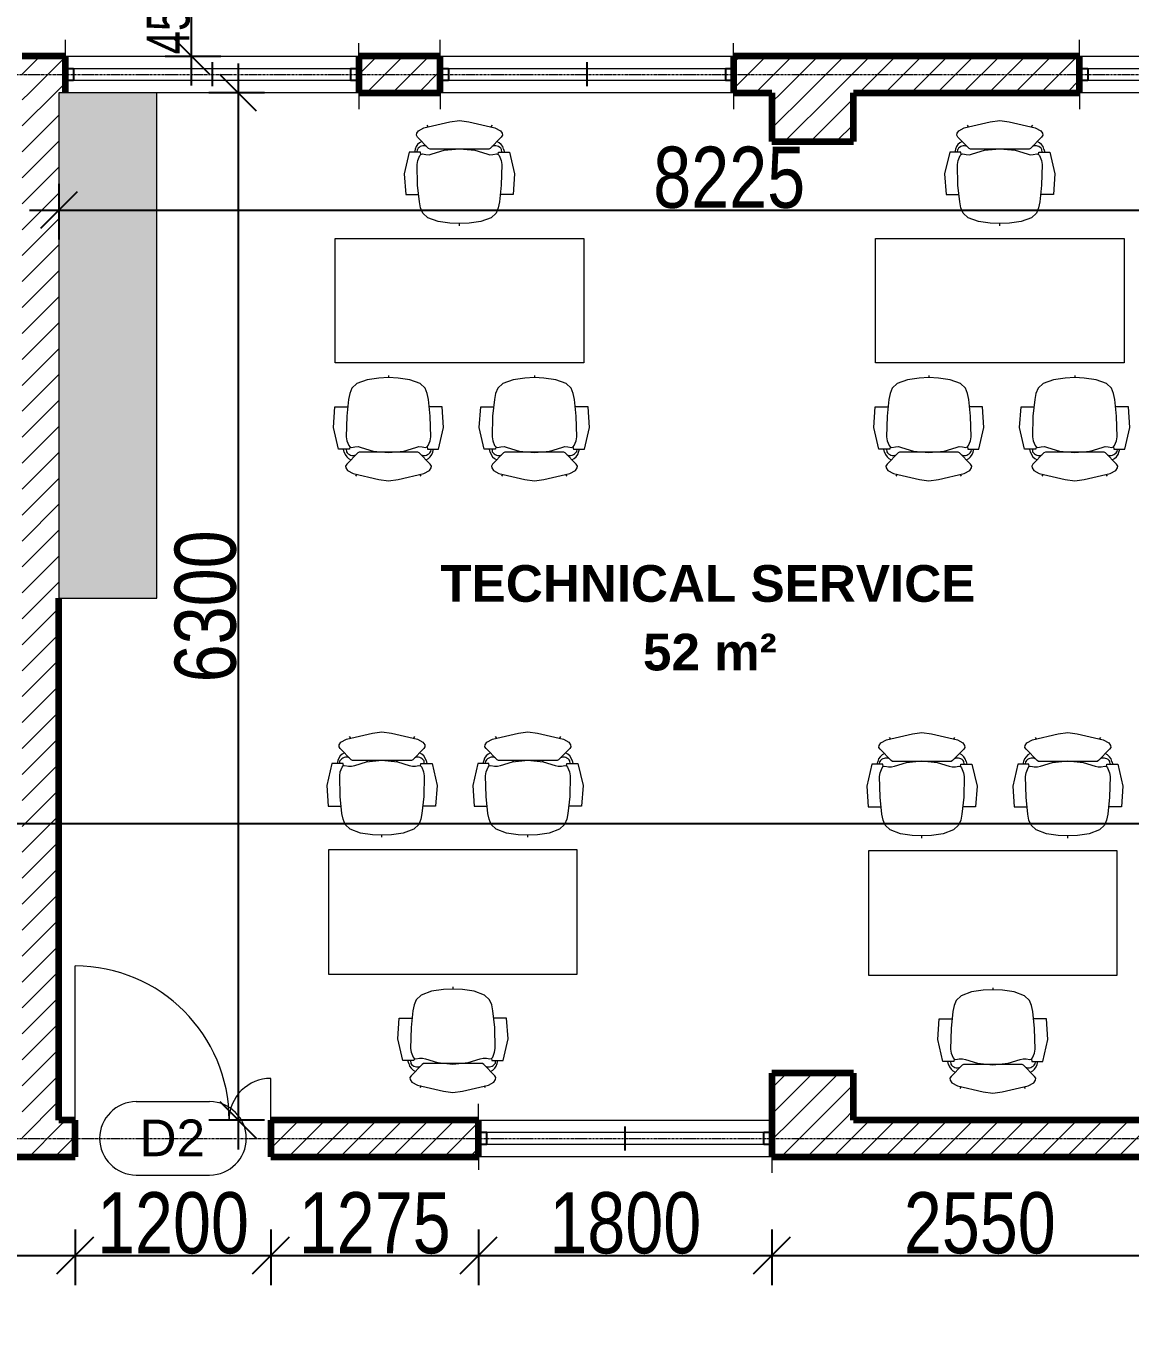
# Model space of a CAD drawing. Header units: millimetres. Extents: x -35190 to 411743, y -233114 to 23872.
# Drawn here: x 139557 to 146332, y -4478 to 3459 of the extents above; entities that cross this region are included whole.
import ezdxf

# ---------------------------------------------------------------- set-up
doc = ezdxf.new("R2010")
doc.units = ezdxf.units.MM
doc.linetypes.add('Grid Line', pattern=[22.225, 12.7, -3.175, 3.175, -3.175])
for name, color, linetype, lineweight in [('A-ANNO-DIMS', 211, 'Continuous', 9), ('A-AREA-IDEN', 2, 'Continuous', 9), ('A-DETL-GENF', 92, 'Continuous', 18), ('A-DETL-THIN', 151, 'Continuous', 18), ('A-DOOR', 31, 'Continuous', 18), ('A-DOOR-IDEN', 31, 'Continuous', 9), ('A-GENM', 13, 'Continuous', 18), ('A-GLAZ', 151, 'Continuous', 18), ('A-WALL', 113, 'Continuous', 18), ('A-WALL-PATT', 111, 'Continuous', 18), ('I-FURN', 30, 'Continuous', 18), ('S-GRID', 1, 'Continuous', 9)]:
    doc.layers.add(name, color=color, linetype=linetype, lineweight=lineweight)
doc.styles.add('Arial_3', font='arial.ttf', dxfattribs={"width": 0.8, "height": 375})
doc.styles.add('Arial_8', font='arial.ttf', dxfattribs={"width": 0.7, "height": 262.5})
doc.styles.add('Arial_9', font='arial.ttf', dxfattribs={"height": 180})
doc.styles.add('Arial_B', font='arialbd.ttf', dxfattribs={"height": 225})
doc.dimstyles.new('main_4_5mm', dxfattribs={"dimscale": 304.8, "dimtxt": 382.597275, "dimasz": 0.738189, "dimexe": 0.590551, "dimexo": 0.0625, "dimgap": 0.024606, "dimtad": 1, "dimdec": 0, "dimzin": 0, "dimdsep": 46, "dimtxsty": 'Arial_3', "dimblk1": 'OBLIQUE', "dimblk2": 'OBLIQUE', "dimsah": 1, "dimcen": 0.09, "dimdle": 0.590551, "dimazin": 0, "dimtfac": 1, "dimtdec": 4, "dimtix": 1, "dimtmove": 0, "dimatfit": 3, "dimfxl": 0.590551, "dimfxlon": 1, "dimtvp": 1, "dimtolj": 1, "dimtzin": 0, "dimarcsym": 2})
doc.dimstyles.new('small_3_5mm', dxfattribs={"dimscale": 304.8, "dimtxt": 267.818092, "dimasz": 0.738189, "dimexe": 0.590551, "dimexo": 0.0625, "dimgap": 0.024606, "dimtad": 1, "dimdec": 0, "dimzin": 0, "dimdsep": 46, "dimtxsty": 'Arial_8', "dimblk1": 'OBLIQUE', "dimblk2": 'OBLIQUE', "dimsah": 1, "dimcen": 0.09, "dimdle": 0.590551, "dimazin": 0, "dimtfac": 1, "dimtdec": 4, "dimtix": 1, "dimtmove": 0, "dimatfit": 3, "dimfxl": 0.590551, "dimfxlon": 1, "dimtvp": 1, "dimtolj": 1, "dimtzin": 0, "dimarcsym": 2})
pattern_1 = [(45, (140110.45, -3260.38), (-79.5495, 79.5495), [])]

# ---------------------------------------------------------------- blocks, each defined once
blk = doc.blocks.new('Sliding - 2L - SL1_8 X 1_8-V2-FIRST FLOOR')
at = {"layer": 'A-GLAZ'}
for p, q in [((-573.8, 112.5), (-573.8, 212.5)), ((1176.2, 35), (-523.8, 35)), ((-523.8, -35), (1176.2, -35)), ((-573.8, -112.5), (-573.8, -192.5)), ((1226.2, -112.5), (1226.2, -212.5))]:
    blk.add_line(p, q, dxfattribs=at)
at = {"layer": 'A-GLAZ', "lineweight": 25}
for p, q in [((-523.8, 35), (-573.8, 35)), ((-523.8, -35), (-523.8, 35)), ((326.2, -75), (326.2, 72.5)), ((1226.2, 35), (1176.2, 35)), ((1176.2, -35), (1176.2, 35)), ((-573.8, -35), (-523.8, -35)), ((1176.2, -35), (1226.2, -35))]:
    blk.add_line(p, q, dxfattribs=at)
blk = doc.blocks.new('Double - Offset 1 - 1200 x 2100mm Sgl Swing-V3-FIRST FLOOR')
at = {"layer": 'A-DOOR'}
for p, q in [((-366, -112.5), (-366, -368)), ((834, -112.5), (834, -1057))]:
    blk.add_line(p, q, dxfattribs=at)
for centre, radius, start, end in [((-366, -112.5), 255.5, 270, 0), ((834, -112.5), 944.5, 180, 270)]:
    blk.add_arc(centre, radius, start, end, dxfattribs=at)
blk = doc.blocks.new('Sliding - 2L - SL1_8 X 1_8-V4-FIRST FLOOR')
at = {"layer": 'A-GLAZ'}
for p, q in [((-573.8, 112.5), (-573.8, 212.5)), ((1226.2, 112.5), (1226.2, 212.5)), ((1176.2, 35), (-523.8, 35)), ((-523.8, -35), (1176.2, -35)), ((-573.8, -112.5), (-573.8, -192.5)), ((1226.2, -112.5), (1226.2, -212.5))]:
    blk.add_line(p, q, dxfattribs=at)
at = {"layer": 'A-GLAZ', "lineweight": 25}
for p, q in [((-523.8, 35), (-573.8, 35)), ((-523.8, -35), (-523.8, 35)), ((326.2, -75), (326.2, 72.5)), ((1226.2, 35), (1176.2, 35)), ((1176.2, -35), (1176.2, 35)), ((-573.8, -35), (-523.8, -35)), ((1176.2, -35), (1226.2, -35))]:
    blk.add_line(p, q, dxfattribs=at)
blk = doc.blocks.new('Sliding - 2L - SL1_8 X 1_5-424376-FIRST FLOOR')
at = {"layer": 'A-GLAZ'}
for p, q in [((-573.8, 112.5), (-573.8, 212.5)), ((1226.2, 112.5), (1226.2, 212.5)), ((1176.2, 35), (-523.8, 35)), ((-523.8, -35), (1176.2, -35)), ((-573.8, -112.5), (-573.8, -192.5)), ((1226.2, -112.5), (1226.2, -212.5))]:
    blk.add_line(p, q, dxfattribs=at)
at = {"layer": 'A-GLAZ', "lineweight": 25}
for p, q in [((-523.8, 35), (-573.8, 35)), ((-523.8, -35), (-523.8, 35)), ((326.2, -75), (326.2, 72.5)), ((1226.2, 35), (1176.2, 35)), ((1176.2, -35), (1176.2, 35)), ((-573.8, -35), (-523.8, -35)), ((1176.2, -35), (1226.2, -35))]:
    blk.add_line(p, q, dxfattribs=at)
blk = doc.blocks.new('Sliding - 2L - SL1_5 X 1_8-V12-FIRST FLOOR')
at = {"layer": 'A-GLAZ'}
for p, q in [((1076.2, 112.5), (1076.2, 212.5)), ((1026.2, 35), (-373.8, 35)), ((-373.8, -35), (1026.2, -35)), ((-423.8, -112.5), (-423.8, -192.5)), ((1076.2, -112.5), (1076.2, -212.5))]:
    blk.add_line(p, q, dxfattribs=at)
at = {"layer": 'A-GLAZ', "lineweight": 25}
for p, q in [((-373.8, 35), (-423.8, 35)), ((-373.8, -35), (-373.8, 35)), ((326.2, -75), (326.2, 72.5)), ((1076.2, 35), (1026.2, 35)), ((1026.2, -35), (1026.2, 35)), ((-423.8, -35), (-373.8, -35)), ((1026.2, -35), (1076.2, -35))]:
    blk.add_line(p, q, dxfattribs=at)
blk = doc.blocks.new('HermanMiller_Seating_Aeron_WorkChair_9870 - Armpad_PostureFit_Graphite-563830-FIRST FLOOR')
at = {"layer": 'A-GENM'}
for p, q in [((-131, 315), (-58.7, 325.4)), ((-58.7, 325.4), (0, 327.8)), ((0, 341.2), (0, 327.8)), ((0, 327.8), (58.7, 325.4)), ((58.7, 325.4), (131, 315)), ((-238.1, 231), (-225.4, 262.7)), ((-225.4, 262.7), (-194.5, 291.3)), ((-194.5, 291.3), (-131, 315)), ((131, 315), (194.5, 291.3)), ((194.5, 291.3), (225.4, 262.7)), ((225.4, 262.7), (238.1, 231)), ((-256.4, 91.3), (-245.3, 194.5)), ((-245.3, 194.5), (-238.1, 231)), ((238.1, 231), (245.3, 194.5)), ((245.3, 194.5), (256.4, 91.3)), ((-259.6, -35.7), (-256.4, 91.3)), ((256.4, 91.3), (259.6, -35.7)), ((-255.6, -59.3), (-259.6, -35.7)), ((-243.9, -89.3), (-255.6, -59.3)), ((255.6, -59.3), (243.9, -89.3)), ((259.6, -35.7), (255.6, -59.3)), ((-256.4, -203.2), (-188.8, -133.9)), ((-237.3, -96.8), (-243.9, -89.3)), ((-227, -100), (-237.3, -96.8)), ((-205.6, -96), (-227, -100)), ((-186.5, -95.2), (-205.6, -96)), ((-188.8, -133.9), (-180.5, -129.4)), ((-167.5, -100), (-186.5, -95.2)), ((-180.5, -129.4), (180.5, -129.4)), ((-94.5, -122.2), (-167.5, -100)), ((0, -131.8), (-94.5, -122.2)), ((-94, -129.4), (-89.2, -122.8)), ((94.5, -122.2), (0, -131.8)), ((94, -129.4), (89.2, -122.8)), ((167.5, -100), (94.5, -122.2)), ((186.5, -95.2), (167.5, -100)), ((180.5, -129.4), (188.8, -133.9)), ((205.6, -96), (186.5, -95.2)), ((188.8, -133.9), (256.4, -203.2)), ((227, -100), (205.6, -96)), ((237.3, -96.8), (227, -100)), ((243.9, -89.3), (237.3, -96.8)), ((-263.5, -214.3), (-256.4, -203.2)), ((-262.1, -226.1), (-263.5, -214.3)), ((-251.5, -242.1), (-262.1, -226.1)), ((262.1, -226.1), (251.5, -242.1)), ((256.4, -203.2), (263.5, -214.3)), ((263.5, -214.3), (262.1, -226.1)), ((-217.5, -260.6), (-251.5, -242.1)), ((-58.3, -297.5), (-217.5, -260.6)), ((-200.5, -276), (-193.4, -266.2)), ((0, -305.6), (-58.3, -297.5)), ((58.3, -297.5), (0, -305.6)), ((217.5, -260.6), (58.3, -297.5)), ((200.5, -276), (193.4, -266.2)), ((251.5, -242.1), (217.5, -260.6))]:
    blk.add_line(p, q, dxfattribs=at)
at = {"layer": 'I-FURN'}
for p, q in [((-338.2, 22.6), (-329.3, 149.3)), ((-329.3, 149.3), (-250.1, 149.3)), ((329.3, 149.3), (250.1, 149.3)), ((338.2, 22.6), (329.3, 149.3)), ((-307.4, -111.1), (-338.2, 22.6)), ((307.4, -111.1), (338.2, 22.6)), ((-275.7, -111.1), (-307.4, -111.1)), ((-271.1, -129.3), (-275.7, -111.1)), ((-259.3, -111.1), (-275.7, -111.1)), ((-259.3, -111.1), (-258.3, -127.5)), ((-238.9, -111.1), (-259.3, -111.1)), ((-236.7, -97), (-238.9, -111.1)), ((236.7, -97), (238.9, -111.1)), ((238.9, -111.1), (259.3, -111.1)), ((259.3, -111.1), (258.3, -127.5)), ((259.3, -111.1), (275.7, -111.1)), ((271.1, -129.3), (275.7, -111.1)), ((275.7, -111.1), (307.4, -111.1))]:
    blk.add_line(p, q, dxfattribs=at)
for centre, radius, start, end in [((-204.1, -112.5), 69.2, 194.1045, 247.78773), ((-218.6, -103), 46.6, 211.73476, 293.96773), ((218.6, -103), 46.6, 246.03227, 328.26524), ((204.1, -112.5), 69.2, 292.21227, 345.8955)]:
    blk.add_arc(centre, radius, start, end, dxfattribs=at)
blk = doc.blocks.new('M_Desk - 1525 x 762mm-564296-FIRST FLOOR')
at = {"layer": 'I-FURN'}
for p, q in [((-0.5, -762), (-0.5, 0)), ((-0.5, 0), (1524.5, 0)), ((1524.5, 0), (1524.5, -762)), ((1524.5, -762), (-0.5, -762))]:
    blk.add_line(p, q, dxfattribs=at)
blk = doc.blocks.new('HermanMiller_Seating_Aeron_WorkChair_9870 - Armpad_PostureFit_Graphite-563193-FIRST FLOOR')
at = {"layer": 'A-GENM'}
for p, q in [((-251.5, 242.1), (-262.1, 226.1)), ((-217.5, 260.6), (-251.5, 242.1)), ((-58.3, 297.5), (-217.5, 260.6)), ((-200.5, 276), (-193.4, 266.2)), ((0, 305.6), (-58.3, 297.5)), ((58.3, 297.5), (0, 305.6)), ((217.5, 260.6), (58.3, 297.5)), ((200.5, 276), (193.4, 266.2)), ((251.5, 242.1), (217.5, 260.6)), ((262.1, 226.1), (251.5, 242.1)), ((-262.1, 226.1), (-263.5, 214.3)), ((-263.5, 214.3), (-256.4, 203.2)), ((-256.4, 203.2), (-188.8, 133.9)), ((188.8, 133.9), (256.4, 203.2)), ((256.4, 203.2), (263.5, 214.3)), ((263.5, 214.3), (262.1, 226.1)), ((-243.9, 89.3), (-255.6, 59.3)), ((-237.3, 96.8), (-243.9, 89.3)), ((-227, 100), (-237.3, 96.8)), ((-205.6, 96), (-227, 100)), ((-186.5, 95.2), (-205.6, 96)), ((-188.8, 133.9), (-180.5, 129.4)), ((-167.5, 100), (-186.5, 95.2)), ((-180.5, 129.4), (180.5, 129.4)), ((-94.5, 122.2), (-167.5, 100)), ((0, 131.8), (-94.5, 122.2)), ((-94, 129.4), (-89.2, 122.8)), ((94.5, 122.2), (0, 131.8)), ((94, 129.4), (89.2, 122.8)), ((167.5, 100), (94.5, 122.2)), ((186.5, 95.2), (167.5, 100)), ((180.5, 129.4), (188.8, 133.9)), ((205.6, 96), (186.5, 95.2)), ((227, 100), (205.6, 96)), ((237.3, 96.8), (227, 100)), ((243.9, 89.3), (237.3, 96.8)), ((255.6, 59.3), (243.9, 89.3)), ((-255.6, 59.3), (-259.6, 35.7)), ((-259.6, 35.7), (-256.4, -91.3)), ((259.6, 35.7), (255.6, 59.3)), ((256.4, -91.3), (259.6, 35.7)), ((-256.4, -91.3), (-245.3, -194.5)), ((245.3, -194.5), (256.4, -91.3)), ((-245.3, -194.5), (-238.1, -231)), ((-238.1, -231), (-225.4, -262.7)), ((225.4, -262.7), (238.1, -231)), ((238.1, -231), (245.3, -194.5)), ((-225.4, -262.7), (-194.5, -291.3)), ((-194.5, -291.3), (-131, -315)), ((-131, -315), (-58.7, -325.4)), ((58.7, -325.4), (131, -315)), ((131, -315), (194.5, -291.3)), ((194.5, -291.3), (225.4, -262.7)), ((-58.7, -325.4), (0, -327.8)), ((0, -327.8), (58.7, -325.4)), ((0, -341.2), (0, -327.8))]:
    blk.add_line(p, q, dxfattribs=at)
at = {"layer": 'I-FURN'}
for p, q in [((-307.4, 111.1), (-338.2, -22.6)), ((-275.7, 111.1), (-307.4, 111.1)), ((-271.1, 129.3), (-275.7, 111.1)), ((-259.3, 111.1), (-275.7, 111.1)), ((-259.3, 111.1), (-258.3, 127.5)), ((-238.9, 111.1), (-259.3, 111.1)), ((-236.7, 97), (-238.9, 111.1)), ((236.7, 97), (238.9, 111.1)), ((238.9, 111.1), (259.3, 111.1)), ((259.3, 111.1), (258.3, 127.5)), ((259.3, 111.1), (275.7, 111.1)), ((271.1, 129.3), (275.7, 111.1)), ((275.7, 111.1), (307.4, 111.1)), ((307.4, 111.1), (338.2, -22.6)), ((-338.2, -22.6), (-329.3, -149.3)), ((338.2, -22.6), (329.3, -149.3)), ((-329.3, -149.3), (-250.1, -149.3)), ((329.3, -149.3), (250.1, -149.3))]:
    blk.add_line(p, q, dxfattribs=at)
for centre, radius, start, end in [((-204.1, 112.5), 69.2, 112.21227, 165.8955), ((204.1, 112.5), 69.2, 14.1045, 67.78773), ((-218.6, 103), 46.6, 66.03227, 148.26524), ((218.6, 103), 46.6, 31.73476, 113.96773)]:
    blk.add_arc(centre, radius, start, end, dxfattribs=at)
blk = doc.blocks.new('HermanMiller_Seating_Aeron_WorkChair_9870 - Armpad_PostureFit_Graphite-V34-FIRST FLOOR')
at = {"layer": 'A-GENM'}
for p, q in [((-251.5, 242.1), (-262.1, 226.1)), ((-217.5, 260.6), (-251.5, 242.1)), ((-58.3, 297.5), (-217.5, 260.6)), ((-200.5, 276), (-193.4, 266.2)), ((0, 305.6), (-58.3, 297.5)), ((58.3, 297.5), (0, 305.6)), ((217.5, 260.6), (58.3, 297.5)), ((200.5, 276), (193.4, 266.2)), ((251.5, 242.1), (217.5, 260.6)), ((262.1, 226.1), (251.5, 242.1)), ((-262.1, 226.1), (-263.5, 214.3)), ((-263.5, 214.3), (-256.4, 203.2)), ((-256.4, 203.2), (-188.8, 133.9)), ((188.8, 133.9), (256.4, 203.2)), ((256.4, 203.2), (263.5, 214.3)), ((263.5, 214.3), (262.1, 226.1)), ((-243.9, 89.3), (-255.6, 59.3)), ((-237.3, 96.8), (-243.9, 89.3)), ((-227, 100), (-237.3, 96.8)), ((-205.6, 96), (-227, 100)), ((-186.5, 95.2), (-205.6, 96)), ((-188.8, 133.9), (-180.5, 129.4)), ((-167.5, 100), (-186.5, 95.2)), ((-180.5, 129.4), (180.5, 129.4)), ((-94.5, 122.2), (-167.5, 100)), ((0, 131.8), (-94.5, 122.2)), ((-94, 129.4), (-89.2, 122.8)), ((94.5, 122.2), (0, 131.8)), ((94, 129.4), (89.2, 122.8)), ((167.5, 100), (94.5, 122.2)), ((186.5, 95.2), (167.5, 100)), ((180.5, 129.4), (188.8, 133.9)), ((205.6, 96), (186.5, 95.2)), ((227, 100), (205.6, 96)), ((237.3, 96.8), (227, 100)), ((243.9, 89.3), (237.3, 96.8)), ((255.6, 59.3), (243.9, 89.3)), ((-255.6, 59.3), (-259.6, 35.7)), ((-259.6, 35.7), (-256.4, -91.3)), ((259.6, 35.7), (255.6, 59.3)), ((256.4, -91.3), (259.6, 35.7)), ((-256.4, -91.3), (-245.3, -194.5)), ((245.3, -194.5), (256.4, -91.3)), ((-245.3, -194.5), (-238.1, -231)), ((-238.1, -231), (-225.4, -262.7)), ((225.4, -262.7), (238.1, -231)), ((238.1, -231), (245.3, -194.5)), ((-225.4, -262.7), (-194.5, -291.3)), ((-194.5, -291.3), (-131, -315)), ((-131, -315), (-58.7, -325.4)), ((58.7, -325.4), (131, -315)), ((131, -315), (194.5, -291.3)), ((194.5, -291.3), (225.4, -262.7)), ((-58.7, -325.4), (0, -327.8)), ((0, -327.8), (58.7, -325.4)), ((0, -341.2), (0, -327.8))]:
    blk.add_line(p, q, dxfattribs=at)
at = {"layer": 'I-FURN'}
for p, q in [((-307.4, 111.1), (-338.2, -22.6)), ((-275.7, 111.1), (-307.4, 111.1)), ((-271.1, 129.3), (-275.7, 111.1)), ((-259.3, 111.1), (-275.7, 111.1)), ((-259.3, 111.1), (-258.3, 127.5)), ((-238.9, 111.1), (-259.3, 111.1)), ((-236.7, 97), (-238.9, 111.1)), ((236.7, 97), (238.9, 111.1)), ((238.9, 111.1), (259.3, 111.1)), ((259.3, 111.1), (258.3, 127.5)), ((259.3, 111.1), (275.7, 111.1)), ((271.1, 129.3), (275.7, 111.1)), ((275.7, 111.1), (307.4, 111.1)), ((307.4, 111.1), (338.2, -22.6)), ((-338.2, -22.6), (-329.3, -149.3)), ((338.2, -22.6), (329.3, -149.3)), ((-329.3, -149.3), (-250.1, -149.3)), ((329.3, -149.3), (250.1, -149.3))]:
    blk.add_line(p, q, dxfattribs=at)
for centre, radius, start, end in [((-204.1, 112.5), 69.2, 112.21227, 165.8955), ((204.1, 112.5), 69.2, 14.1045, 67.78773), ((-218.6, 103), 46.6, 66.03227, 148.26524), ((218.6, 103), 46.6, 31.73476, 113.96773)]:
    blk.add_arc(centre, radius, start, end, dxfattribs=at)
blk = doc.blocks.new('HermanMiller_Seating_Aeron_WorkChair_9870 - Armpad_PostureFit_Graphite-V35-FIRST FLOOR')
at = {"layer": 'A-GENM'}
for p, q in [((-251.5, 242.1), (-262.1, 226.1)), ((-217.5, 260.6), (-251.5, 242.1)), ((-58.3, 297.5), (-217.5, 260.6)), ((-200.5, 276), (-193.4, 266.2)), ((0, 305.6), (-58.3, 297.5)), ((58.3, 297.5), (0, 305.6)), ((217.5, 260.6), (58.3, 297.5)), ((200.5, 276), (193.4, 266.2)), ((251.5, 242.1), (217.5, 260.6)), ((262.1, 226.1), (251.5, 242.1)), ((-262.1, 226.1), (-263.5, 214.3)), ((-263.5, 214.3), (-256.4, 203.2)), ((-256.4, 203.2), (-188.8, 133.9)), ((188.8, 133.9), (256.4, 203.2)), ((256.4, 203.2), (263.5, 214.3)), ((263.5, 214.3), (262.1, 226.1)), ((-243.9, 89.3), (-255.6, 59.3)), ((-237.3, 96.8), (-243.9, 89.3)), ((-227, 100), (-237.3, 96.8)), ((-205.6, 96), (-227, 100)), ((-186.5, 95.2), (-205.6, 96)), ((-188.8, 133.9), (-180.5, 129.4)), ((-167.5, 100), (-186.5, 95.2)), ((-180.5, 129.4), (180.5, 129.4)), ((-94.5, 122.2), (-167.5, 100)), ((0, 131.8), (-94.5, 122.2)), ((-94, 129.4), (-89.2, 122.8)), ((94.5, 122.2), (0, 131.8)), ((94, 129.4), (89.2, 122.8)), ((167.5, 100), (94.5, 122.2)), ((186.5, 95.2), (167.5, 100)), ((180.5, 129.4), (188.8, 133.9)), ((205.6, 96), (186.5, 95.2)), ((227, 100), (205.6, 96)), ((237.3, 96.8), (227, 100)), ((243.9, 89.3), (237.3, 96.8)), ((255.6, 59.3), (243.9, 89.3)), ((-255.6, 59.3), (-259.6, 35.7)), ((-259.6, 35.7), (-256.4, -91.3)), ((259.6, 35.7), (255.6, 59.3)), ((256.4, -91.3), (259.6, 35.7)), ((-256.4, -91.3), (-245.3, -194.5)), ((245.3, -194.5), (256.4, -91.3)), ((-245.3, -194.5), (-238.1, -231)), ((-238.1, -231), (-225.4, -262.7)), ((225.4, -262.7), (238.1, -231)), ((238.1, -231), (245.3, -194.5)), ((-225.4, -262.7), (-194.5, -291.3)), ((-194.5, -291.3), (-131, -315)), ((-131, -315), (-58.7, -325.4)), ((58.7, -325.4), (131, -315)), ((131, -315), (194.5, -291.3)), ((194.5, -291.3), (225.4, -262.7)), ((-58.7, -325.4), (0, -327.8)), ((0, -327.8), (58.7, -325.4)), ((0, -341.2), (0, -327.8))]:
    blk.add_line(p, q, dxfattribs=at)
at = {"layer": 'I-FURN'}
for p, q in [((-307.4, 111.1), (-338.2, -22.6)), ((-275.7, 111.1), (-307.4, 111.1)), ((-271.1, 129.3), (-275.7, 111.1)), ((-259.3, 111.1), (-275.7, 111.1)), ((-259.3, 111.1), (-258.3, 127.5)), ((-238.9, 111.1), (-259.3, 111.1)), ((-236.7, 97), (-238.9, 111.1)), ((236.7, 97), (238.9, 111.1)), ((238.9, 111.1), (259.3, 111.1)), ((259.3, 111.1), (258.3, 127.5)), ((259.3, 111.1), (275.7, 111.1)), ((271.1, 129.3), (275.7, 111.1)), ((275.7, 111.1), (307.4, 111.1)), ((307.4, 111.1), (338.2, -22.6)), ((-338.2, -22.6), (-329.3, -149.3)), ((338.2, -22.6), (329.3, -149.3)), ((-329.3, -149.3), (-250.1, -149.3)), ((329.3, -149.3), (250.1, -149.3))]:
    blk.add_line(p, q, dxfattribs=at)
for centre, radius, start, end in [((-204.1, 112.5), 69.2, 112.21227, 165.8955), ((204.1, 112.5), 69.2, 14.1045, 67.78773), ((-218.6, 103), 46.6, 66.03227, 148.26524), ((218.6, 103), 46.6, 31.73476, 113.96773)]:
    blk.add_arc(centre, radius, start, end, dxfattribs=at)
blk = doc.blocks.new('M_Desk - 1525 x 762mm-99774-FIRST FLOOR')
at = {"layer": 'I-FURN'}
for p, q in [((1524.5, 762), (-0.5, 762)), ((-0.5, 762), (-0.5, 0)), ((1524.5, 0), (1524.5, 762)), ((-0.5, 0), (1524.5, 0))]:
    blk.add_line(p, q, dxfattribs=at)
blk = doc.blocks.new('_Oblique')
at = {"color": 0, "linetype": 'ByBlock', "lineweight": -2}
blk.add_line((-0.5, -0.5), (0.5, 0.5), dxfattribs=at)
blk = doc.blocks.new('*D3823')
at = {"layer": 'A-ANNO-DIMS', "color": 0, "lineweight": -2, "transparency": 16777216}
for p, q in [((139759.4, 2490.4), (139759.4, 2149.4)), ((147984.4, 2490.4), (147984.4, 2149.4)), ((139579.4, 2329.4), (148164.4, 2329.4))]:
    blk.add_line(p, q, dxfattribs=at)
at = {"layer": 'Defpoints', "color": 0, "transparency": 16777216}
for p in [(139759.4, 2509.4), (147984.4, 2509.4), (147984.4, 2329.4)]:
    blk.add_point(p, dxfattribs=at)
at = {"layer": 'A-ANNO-DIMS', "color": 0, "lineweight": -2, "transparency": 16777216, "xscale": 224.9999999999999, "yscale": 224.9999999999999, "zscale": 224.9999999999999, "rotation": 180}
blk.add_blockref('_Oblique', (139759.4, 2329.4), dxfattribs=at)
at = {"layer": 'A-ANNO-DIMS', "color": 0, "lineweight": -2, "transparency": 16777216, "xscale": 224.9999999999999, "yscale": 224.9999999999999, "zscale": 224.9999999999999}
blk.add_blockref('_Oblique', (147984.4, 2329.4), dxfattribs=at)
at = {"layer": 'A-ANNO-DIMS', "color": 0, "transparency": 16777216, "insert": (143871.9, 2528.4), "char_height": 375, "width": 1101.88, "attachment_point": 5, "style": 'Arial_3'}
blk.add_mtext('\\A1;8225', dxfattribs=at)
blk = doc.blocks.new('*D3828')
at = {"layer": 'A-ANNO-DIMS', "color": 0, "lineweight": -2, "transparency": 16777216}
for p, q in [((140858.9, 3229.3), (140858.9, -3430.7)), ((141019.9, 3049.3), (140678.9, 3049.3)), ((141019.9, -3250.7), (140678.9, -3250.7))]:
    blk.add_line(p, q, dxfattribs=at)
at = {"layer": 'Defpoints', "color": 0, "transparency": 16777216}
for p in [(141038.9, 3049.3), (140858.9, -3250.7), (141038.9, -3250.7)]:
    blk.add_point(p, dxfattribs=at)
at = {"layer": 'A-ANNO-DIMS', "color": 0, "lineweight": -2, "transparency": 16777216, "xscale": 224.9999999999999, "yscale": 224.9999999999999, "zscale": 224.9999999999999}
for p, rotation in [((140858.9, 3049.3), 90), ((140858.9, -3250.7), 270)]:
    blk.add_blockref('_Oblique', p, dxfattribs=dict(at, rotation=rotation))
at = {"layer": 'A-ANNO-DIMS', "color": 0, "transparency": 16777216, "insert": (140659.8, -100.7), "char_height": 375, "width": 1101.88, "attachment_point": 5, "rotation": 90, "style": 'Arial_3'}
blk.add_mtext('\\A1;6300', dxfattribs=at)
blk = doc.blocks.new('*D3919')
at = {"layer": 'A-ANNO-DIMS', "color": 0, "lineweight": -2, "transparency": 16777216}
for p, q in [((133909.4, -3921.6), (133909.4, -4262.6)), ((139859.4, -3921.6), (139859.4, -4262.6)), ((133729.4, -4082.6), (140039.4, -4082.6))]:
    blk.add_line(p, q, dxfattribs=at)
at = {"layer": 'Defpoints', "color": 0, "transparency": 16777216}
for p in [(133909.4, -3902.6), (139859.4, -3902.6), (139859.4, -4082.6)]:
    blk.add_point(p, dxfattribs=at)
at = {"layer": 'A-ANNO-DIMS', "color": 0, "lineweight": -2, "transparency": 16777216, "xscale": 224.9999999999999, "yscale": 224.9999999999999, "zscale": 224.9999999999999, "rotation": 180}
blk.add_blockref('_Oblique', (133909.4, -4082.6), dxfattribs=at)
at = {"layer": 'A-ANNO-DIMS', "color": 0, "lineweight": -2, "transparency": 16777216, "xscale": 224.9999999999999, "yscale": 224.9999999999999, "zscale": 224.9999999999999}
blk.add_blockref('_Oblique', (139859.4, -4082.6), dxfattribs=at)
at = {"layer": 'A-ANNO-DIMS', "color": 0, "transparency": 16777216, "insert": (136884.4, -3883.6), "char_height": 375, "width": 1101.88, "attachment_point": 5, "style": 'Arial_3'}
blk.add_mtext('\\A1;5950', dxfattribs=at)
blk = doc.blocks.new('*D3920')
at = {"layer": 'A-ANNO-DIMS', "color": 0, "lineweight": -2, "transparency": 16777216}
for p, q in [((139859.4, -3921.6), (139859.4, -4262.6)), ((141059.4, -3921.6), (141059.4, -4262.6)), ((139679.4, -4082.6), (141239.4, -4082.6))]:
    blk.add_line(p, q, dxfattribs=at)
at = {"layer": 'Defpoints', "color": 0, "transparency": 16777216}
for p in [(139859.4, -3902.6), (141059.4, -3902.6), (141059.4, -4082.6)]:
    blk.add_point(p, dxfattribs=at)
at = {"layer": 'A-ANNO-DIMS', "color": 0, "lineweight": -2, "transparency": 16777216, "xscale": 224.9999999999999, "yscale": 224.9999999999999, "zscale": 224.9999999999999, "rotation": 180}
blk.add_blockref('_Oblique', (139859.4, -4082.6), dxfattribs=at)
at = {"layer": 'A-ANNO-DIMS', "color": 0, "lineweight": -2, "transparency": 16777216, "xscale": 224.9999999999999, "yscale": 224.9999999999999, "zscale": 224.9999999999999}
blk.add_blockref('_Oblique', (141059.4, -4082.6), dxfattribs=at)
at = {"layer": 'A-ANNO-DIMS', "color": 0, "transparency": 16777216, "insert": (140459.4, -3883.6), "char_height": 375, "width": 1101.88, "attachment_point": 5, "style": 'Arial_3'}
blk.add_mtext('\\A1;1200', dxfattribs=at)
blk = doc.blocks.new('*D3921')
at = {"layer": 'A-ANNO-DIMS', "color": 0, "lineweight": -2, "transparency": 16777216}
for p, q in [((141059.4, -3921.6), (141059.4, -4262.6)), ((142334.4, -3921.6), (142334.4, -4262.6)), ((140879.4, -4082.6), (142514.4, -4082.6))]:
    blk.add_line(p, q, dxfattribs=at)
at = {"layer": 'Defpoints', "color": 0, "transparency": 16777216}
for p in [(141059.4, -3902.6), (142334.4, -3902.6), (142334.4, -4082.6)]:
    blk.add_point(p, dxfattribs=at)
at = {"layer": 'A-ANNO-DIMS', "color": 0, "lineweight": -2, "transparency": 16777216, "xscale": 224.9999999999999, "yscale": 224.9999999999999, "zscale": 224.9999999999999, "rotation": 180}
blk.add_blockref('_Oblique', (141059.4, -4082.6), dxfattribs=at)
at = {"layer": 'A-ANNO-DIMS', "color": 0, "lineweight": -2, "transparency": 16777216, "xscale": 224.9999999999999, "yscale": 224.9999999999999, "zscale": 224.9999999999999}
blk.add_blockref('_Oblique', (142334.4, -4082.6), dxfattribs=at)
at = {"layer": 'A-ANNO-DIMS', "color": 0, "transparency": 16777216, "insert": (141696.9, -3883.6), "char_height": 375, "width": 1101.88, "attachment_point": 5, "style": 'Arial_3'}
blk.add_mtext('\\A1;1275', dxfattribs=at)
blk = doc.blocks.new('*D3922')
at = {"layer": 'A-ANNO-DIMS', "color": 0, "lineweight": -2, "transparency": 16777216}
for p, q in [((142334.4, -3921.6), (142334.4, -4262.6)), ((144134.4, -3921.6), (144134.4, -4262.6)), ((142154.4, -4082.6), (144314.4, -4082.6))]:
    blk.add_line(p, q, dxfattribs=at)
at = {"layer": 'Defpoints', "color": 0, "transparency": 16777216}
for p in [(142334.4, -3902.6), (144134.4, -3902.6), (144134.4, -4082.6)]:
    blk.add_point(p, dxfattribs=at)
at = {"layer": 'A-ANNO-DIMS', "color": 0, "lineweight": -2, "transparency": 16777216, "xscale": 224.9999999999999, "yscale": 224.9999999999999, "zscale": 224.9999999999999, "rotation": 180}
blk.add_blockref('_Oblique', (142334.4, -4082.6), dxfattribs=at)
at = {"layer": 'A-ANNO-DIMS', "color": 0, "lineweight": -2, "transparency": 16777216, "xscale": 224.9999999999999, "yscale": 224.9999999999999, "zscale": 224.9999999999999}
blk.add_blockref('_Oblique', (144134.4, -4082.6), dxfattribs=at)
at = {"layer": 'A-ANNO-DIMS', "color": 0, "transparency": 16777216, "insert": (143234.4, -3883.6), "char_height": 375, "width": 1101.88, "attachment_point": 5, "style": 'Arial_3'}
blk.add_mtext('\\A1;1800', dxfattribs=at)
blk = doc.blocks.new('*D3923')
at = {"layer": 'A-ANNO-DIMS', "color": 0, "lineweight": -2, "transparency": 16777216}
for p, q in [((144134.4, -3921.6), (144134.4, -4262.6)), ((146684.4, -3921.6), (146684.4, -4262.6)), ((143954.4, -4082.6), (146864.4, -4082.6))]:
    blk.add_line(p, q, dxfattribs=at)
at = {"layer": 'Defpoints', "color": 0, "transparency": 16777216}
for p in [(144134.4, -3902.6), (146684.4, -3902.6), (146684.4, -4082.6)]:
    blk.add_point(p, dxfattribs=at)
at = {"layer": 'A-ANNO-DIMS', "color": 0, "lineweight": -2, "transparency": 16777216, "xscale": 224.9999999999999, "yscale": 224.9999999999999, "zscale": 224.9999999999999, "rotation": 180}
blk.add_blockref('_Oblique', (144134.4, -4082.6), dxfattribs=at)
at = {"layer": 'A-ANNO-DIMS', "color": 0, "lineweight": -2, "transparency": 16777216, "xscale": 224.9999999999999, "yscale": 224.9999999999999, "zscale": 224.9999999999999}
blk.add_blockref('_Oblique', (146684.4, -4082.6), dxfattribs=at)
at = {"layer": 'A-ANNO-DIMS', "color": 0, "transparency": 16777216, "insert": (145409.4, -3883.6), "char_height": 375, "width": 1101.88, "attachment_point": 5, "style": 'Arial_3'}
blk.add_mtext('\\A1;2550', dxfattribs=at)
blk = doc.blocks.new('*D3551')
at = {"layer": 'A-ANNO-DIMS', "color": 0, "lineweight": -2, "transparency": 16777216}
for p, q in [((129509.4, -4470), (129509.4, -4810.9)), ((181334.4, -4470), (181334.4, -4810.9)), ((129329.4, -4630.9), (181514.4, -4630.9))]:
    blk.add_line(p, q, dxfattribs=at)
at = {"layer": 'Defpoints', "color": 0, "transparency": 16777216}
for p in [(129509.4, -4450.9), (181334.4, -4450.9), (181334.4, -4630.9)]:
    blk.add_point(p, dxfattribs=at)
at = {"layer": 'A-ANNO-DIMS', "color": 0, "lineweight": -2, "transparency": 16777216, "xscale": 224.9999999999999, "yscale": 224.9999999999999, "zscale": 224.9999999999999, "rotation": 180}
blk.add_blockref('_Oblique', (129509.4, -4630.9), dxfattribs=at)
at = {"layer": 'A-ANNO-DIMS', "color": 0, "lineweight": -2, "transparency": 16777216, "xscale": 224.9999999999999, "yscale": 224.9999999999999, "zscale": 224.9999999999999}
blk.add_blockref('_Oblique', (181334.4, -4630.9), dxfattribs=at)
at = {"layer": 'A-ANNO-DIMS', "color": 0, "transparency": 16777216, "insert": (155421.9, -4432), "char_height": 375, "width": 1377.35, "attachment_point": 5, "style": 'Arial_3'}
blk.add_mtext('\\A1;51825', dxfattribs=at)
blk = doc.blocks.new('*D4059')
at = {"layer": 'A-ANNO-DIMS', "color": 0, "lineweight": -2, "transparency": 16777216}
for p, q in [((140572.7, 3094.3), (140572.7, 3904.3)), ((140411.8, 3724.3), (140752.7, 3724.3)), ((140411.8, 3274.3), (140752.7, 3274.3))]:
    blk.add_line(p, q, dxfattribs=at)
at = {"layer": 'Defpoints', "color": 0, "transparency": 16777216}
for p in [(140392.7, 3724.3), (140572.7, 3724.3), (140392.7, 3274.3)]:
    blk.add_point(p, dxfattribs=at)
at = {"layer": 'A-ANNO-DIMS', "color": 0, "lineweight": -2, "transparency": 16777216, "xscale": 224.9999999999999, "yscale": 224.9999999999999, "zscale": 224.9999999999999}
for p, rotation in [((140572.7, 3724.3), 90), ((140572.7, 3274.3), 270)]:
    blk.add_blockref('_Oblique', p, dxfattribs=dict(at, rotation=rotation))
at = {"layer": 'A-ANNO-DIMS', "color": 0, "transparency": 16777216, "insert": (140431.2, 3499.3), "char_height": 262.5, "width": 504.322, "attachment_point": 5, "rotation": 90, "style": 'Arial_8'}
blk.add_mtext('\\A1;450', dxfattribs=at)
blk = doc.blocks.new('M_Door Tag - M_Door Tag-1233-FIRST FLOOR')
at = {"layer": 'A-DOOR-IDEN'}
for p, q in [((-3, 3), (3, 3)), ((-3, -3), (3, -3))]:
    blk.add_line(p, q, dxfattribs=at)
for centre, start, end in [((-3, 0), 90, 270), ((3, 0), 270, 90)]:
    blk.add_arc(centre, 3, start, end, dxfattribs=at)

msp = doc.modelspace()

# ---------------------------------------------------------------- hatches: boundary and pattern name
at = {"layer": 'A-DETL-GENF'}
msp.add_hatch(color=7, dxfattribs=at).paths.add_polyline_path([(139764.2, -50.7), (140359.4, -50.7), (140359.4, 3049.3), (139759.4, 3049.3), (139759.4, -50.7)])
at = {"layer": 'A-WALL-PATT'}
h = msp.add_hatch(dxfattribs=at)
h.set_pattern_fill('FP_1', color=256, style=0, pattern_type=2)
h.set_pattern_definition(pattern_1)
h.paths.add_polyline_path([(139534.4, 3049.3), (139799.4, 3049.3), (139799.4, 3274.3), (139534.4, 3274.3), (139534.4, 3107.1)])
h.paths.add_polyline_path([(141599.4, 3049.3), (142099.4, 3049.3), (142099.4, 3274.3), (141599.4, 3274.3), (141599.4, 3107.1)])
h.paths.add_polyline_path([(144134.4, 3049.3), (146021.9, 3049.3), (146021.9, 3274.3), (143899.4, 3274.3), (143899.4, 3049.3)])
h.paths.add_polyline_path([(147521.9, 3049.3), (147984.4, 3049.3), (147984.4, 3274.3), (147521.9, 3274.3), (147521.9, 3107.1)])
h = msp.add_hatch(dxfattribs=at)
h.set_pattern_fill('FP_1', color=256, style=0, pattern_type=2)
h.set_pattern_definition(pattern_1)
h.paths.add_polyline_path([(139759.4, -3475.7), (139759.4, 3049.3), (139534.4, 3049.3), (139534.4, -3475.7), (139553.9, -3475.7)])
h = msp.add_hatch(dxfattribs=at)
h.set_pattern_fill('FP_1', color=256, style=0, pattern_type=2)
h.set_pattern_definition(pattern_1)
h.paths.add_polyline_path([(144345.2, 2749.3), (144634.4, 2749.3), (144634.4, 3049.3), (144134.4, 3049.3), (144134.4, 2749.3)])
h = msp.add_hatch(dxfattribs=at)
h.set_pattern_fill('FP_1', color=256, style=0, pattern_type=2)
h.set_pattern_definition(pattern_1)
h.paths.add_polyline_path([(144134.4, -3250.7), (144634.4, -3250.7), (144634.4, -2963.2), (144134.4, -2963.2)])
h = msp.add_hatch(dxfattribs=at)
h.set_pattern_fill('FP_1', color=256, style=0, pattern_type=2)
h.set_pattern_definition(pattern_1)
h.paths.add_polyline_path([(139764.2, -3475.7), (139859.4, -3475.7), (139859.4, -3250.7), (139759.4, -3250.7), (139759.4, -3475.7)])
h.paths.add_polyline_path([(141414.4, -3475.7), (142334.4, -3475.7), (142334.4, -3250.7), (141059.4, -3250.7), (141059.4, -3475.7)])
h.paths.add_polyline_path([(145490.4, -3475.7), (146684.4, -3475.7), (146684.4, -3250.7), (144134.4, -3250.7), (144134.4, -3475.7), (144345.2, -3475.7)])
h.paths.add_polyline_path([(147984.4, -3475.7), (148209.4, -3475.7), (148209.4, -3250.7), (147884.4, -3250.7), (147884.4, -3475.7), (147977.9, -3475.7)])
h.paths.add_polyline_path([(154284.4, -3475.7), (154284.4, -3250.7), (153959.4, -3250.7), (153959.4, -3475.7), (154059.4, -3475.7)])

# ---------------------------------------------------------------- linework, layer by layer
msp.add_line((110747.8, -1432.7), (198584.1, -1432.7))
at = {"layer": 'A-DETL-THIN'}
for p, q in [((140359.4, 3049.3), (139759.4, 3049.3)), ((139759.4, 3049.3), (139759.4, -50.7)), ((140359.4, -50.7), (140359.4, 3049.3)), ((139759.4, -50.7), (140359.4, -50.7))]:
    msp.add_line(p, q, dxfattribs=at)
at = {"layer": 'A-WALL', "lineweight": 140}
for p, q in [((139799.4, 3274.3), (139534.4, 3274.3)), ((139799.4, 3049.3), (139799.4, 3274.3)), ((142099.4, 3274.3), (141599.4, 3274.3)), ((141599.4, 3274.3), (141599.4, 3049.3)), ((142099.4, 3049.3), (142099.4, 3274.3)), ((146021.9, 3274.3), (143899.4, 3274.3)), ((143899.4, 3274.3), (143899.4, 3049.3)), ((146021.9, 3049.3), (146021.9, 3274.3)), ((141599.4, 3049.3), (142099.4, 3049.3)), ((143899.4, 3049.3), (144134.4, 3049.3)), ((144134.4, 3049.3), (144134.4, 2749.3)), ((144634.4, 3049.3), (146021.9, 3049.3)), ((144634.4, 2749.3), (144634.4, 3049.3)), ((144134.4, 2749.3), (144634.4, 2749.3)), ((139759.4, -3250.7), (139759.4, -50.7)), ((144634.4, -2963.2), (144134.4, -2963.2)), ((144134.4, -2963.2), (144134.4, -3475.7)), ((144634.4, -3250.7), (144634.4, -2963.2)), ((139859.4, -3250.7), (139759.4, -3250.7)), ((139859.4, -3475.7), (139859.4, -3250.7)), ((142334.4, -3250.7), (141059.4, -3250.7)), ((141059.4, -3250.7), (141059.4, -3475.7)), ((142334.4, -3475.7), (142334.4, -3250.7)), ((146684.4, -3250.7), (144634.4, -3250.7)), ((133909.4, -3475.7), (139859.4, -3475.7)), ((141059.4, -3475.7), (142334.4, -3475.7)), ((144134.4, -3475.7), (146684.4, -3475.7))]:
    msp.add_line(p, q, dxfattribs=at)
at = {"layer": 'A-WALL'}
for p, q in [((139799.4, 3274.3), (141599.4, 3274.3)), ((142099.4, 3274.3), (143899.4, 3274.3)), ((146021.9, 3274.3), (147521.9, 3274.3)), ((141599.4, 3049.3), (140359.4, 3049.3)), ((143899.4, 3049.3), (142099.4, 3049.3)), ((147384.4, 3049.3), (146021.9, 3049.3)), ((142334.4, -3250.7), (144134.4, -3250.7)), ((144134.4, -3475.7), (142334.4, -3475.7))]:
    msp.add_line(p, q, dxfattribs=at)
at = {"layer": 'S-GRID', "linetype": 'Grid Line'}
for p, q in [((124075.2, 3161.8), (187181.8, 3161.8)), ((124075.2, -3363.2), (187181.8, -3363.2))]:
    msp.add_line(p, q, dxfattribs=at)

# ---------------------------------------------------------------- block references
at = {"layer": 'A-DOOR', "rotation": 180}
msp.add_blockref('Double - Offset 1 - 1200 x 2100mm Sgl Swing-V3-FIRST FLOOR', (140693.4, -3363.2), dxfattribs=at)
at = {"layer": 'A-DOOR-IDEN', "xscale": 74.99999999999996, "yscale": 74.99999999999996, "zscale": 74.99999999999996}
msp.add_blockref('M_Door Tag - M_Door Tag-1233-FIRST FLOOR', (140459.4, -3363.2), dxfattribs=at)
at = {"layer": 'A-GLAZ', "rotation": 180}
for name, p in [('Sliding - 2L - SL1_8 X 1_8-V2-FIRST FLOOR', (141025.5, 3161.8)), ('Sliding - 2L - SL1_8 X 1_8-V4-FIRST FLOOR', (143325.5, 3161.8)), ('Sliding - 2L - SL1_5 X 1_8-V12-FIRST FLOOR', (147098, 3161.8))]:
    msp.add_blockref(name, p, dxfattribs=at)
at = {"layer": 'A-GLAZ'}
msp.add_blockref('Sliding - 2L - SL1_8 X 1_5-424376-FIRST FLOOR', (142908.2, -3363.2), dxfattribs=at)
at = {"layer": 'I-FURN', "rotation": 180}
for name, p in [('HermanMiller_Seating_Aeron_WorkChair_9870 - Armpad_PostureFit_Graphite-563830-FIRST FLOOR', (142216.9, 2574.3)), ('HermanMiller_Seating_Aeron_WorkChair_9870 - Armpad_PostureFit_Graphite-563830-FIRST FLOOR', (145532.1, 2574.3)), ('HermanMiller_Seating_Aeron_WorkChair_9870 - Armpad_PostureFit_Graphite-V34-FIRST FLOOR', (141781.7, 974.3)), ('HermanMiller_Seating_Aeron_WorkChair_9870 - Armpad_PostureFit_Graphite-563193-FIRST FLOOR', (142676.9, 974.3)), ('HermanMiller_Seating_Aeron_WorkChair_9870 - Armpad_PostureFit_Graphite-V35-FIRST FLOOR', (145096.9, 974.3)), ('HermanMiller_Seating_Aeron_WorkChair_9870 - Armpad_PostureFit_Graphite-563193-FIRST FLOOR', (145992.1, 974.3)), ('HermanMiller_Seating_Aeron_WorkChair_9870 - Armpad_PostureFit_Graphite-563830-FIRST FLOOR', (141741.7, -1175.7)), ('HermanMiller_Seating_Aeron_WorkChair_9870 - Armpad_PostureFit_Graphite-563830-FIRST FLOOR', (142636.9, -1175.7)), ('HermanMiller_Seating_Aeron_WorkChair_9870 - Armpad_PostureFit_Graphite-563830-FIRST FLOOR', (145054.2, -1180.5)), ('HermanMiller_Seating_Aeron_WorkChair_9870 - Armpad_PostureFit_Graphite-563830-FIRST FLOOR', (145949.4, -1180.5)), ('HermanMiller_Seating_Aeron_WorkChair_9870 - Armpad_PostureFit_Graphite-563193-FIRST FLOOR', (142176.9, -2775.7)), ('HermanMiller_Seating_Aeron_WorkChair_9870 - Armpad_PostureFit_Graphite-563193-FIRST FLOOR', (145489.4, -2780.5))]:
    msp.add_blockref(name, p, dxfattribs=at)
at = {"layer": 'I-FURN'}
for name, p in [('M_Desk - 1525 x 762mm-564296-FIRST FLOOR', (141454.9, 2155.3)), ('M_Desk - 1525 x 762mm-564296-FIRST FLOOR', (144770.1, 2155.3)), ('M_Desk - 1525 x 762mm-99774-FIRST FLOOR', (141414.9, -2356.7)), ('M_Desk - 1525 x 762mm-99774-FIRST FLOOR', (144727.4, -2361.5))]:
    msp.add_blockref(name, p, dxfattribs=at)

# ---------------------------------------------------------------- texts
at = {"layer": 'A-AREA-IDEN', "char_height": 225, "attachment_point": 1, "style": 'Arial_B'}
for s, insert, width in [('TECHNICAL SERVICE', (142099.8, 152.3), 4022.467), ('52 m²', (143342.6, -268.6), 1010.126)]:
    msp.add_mtext(s, dxfattribs=dict(at, insert=insert, width=width))
at = {"layer": 'A-DOOR-IDEN', "insert": (140254.3, -3247.8), "char_height": 225, "width": 493.038, "attachment_point": 1, "style": 'Arial_9'}
msp.add_mtext('D2', dxfattribs=at)

# ---------------------------------------------------------------- dimensions: what is measured, and where the dimension line sits
at = {"layer": 'A-ANNO-DIMS'}
for base, p1, p2, dimstyle, override, picture, middle in [((140572.7, 3724.3), (140392.7, 3274.3), (140392.7, 3724.3), 'small_3_5mm', {"dimpost": '<>', "dimfxl": 450}, '*D4059', (140431.2, 3499.3)), ((140858.9, -3250.7), (141038.9, 3049.3), (141038.9, -3250.7), 'main_4_5mm', {"dimpost": '<>', "dimfxl": 6300}, '*D3828', (140659.8, -100.7))]:
    dim = msp.add_linear_dim(base=base, p1=p1, p2=p2, angle=90, dimstyle=dimstyle, override=override, dxfattribs=at)
    dim.commit()
    dim.dimension.update_dxf_attribs({"geometry": picture, "text_midpoint": middle})
for base, p1, p2, override, picture, middle in [((147984.4, 2329.4), (139759.4, 2509.4), (147984.4, 2509.4), {"dimpost": '<>', "dimfxl": 8225}, '*D3823', (143871.9, 2528.4)), ((139859.4, -4082.6), (133909.4, -3902.6), (139859.4, -3902.6), {"dimpost": '<>', "dimfxl": 5950}, '*D3919', (136884.4, -3883.6)), ((141059.4, -4082.6), (139859.4, -3902.6), (141059.4, -3902.6), {"dimpost": '<>', "dimfxl": 1200}, '*D3920', (140459.4, -3883.6)), ((142334.4, -4082.6), (141059.4, -3902.6), (142334.4, -3902.6), {"dimpost": '<>', "dimfxl": 1275}, '*D3921', (141696.9, -3883.6)), ((144134.4, -4082.6), (142334.4, -3902.6), (144134.4, -3902.6), {"dimpost": '<>', "dimfxl": 1800}, '*D3922', (143234.4, -3883.6)), ((146684.4, -4082.6), (144134.4, -3902.6), (146684.4, -3902.6), {"dimpost": '<>', "dimfxl": 2550}, '*D3923', (145409.4, -3883.6)), ((181334.4, -4630.9), (129509.4, -4450.9), (181334.4, -4450.9), {"dimpost": '<>', "dimfxl": 51825}, '*D3551', (155421.9, -4432))]:
    dim = msp.add_linear_dim(base=base, p1=p1, p2=p2, dimstyle='main_4_5mm', override=override, dxfattribs=at)
    dim.commit()
    dim.dimension.update_dxf_attribs({"geometry": picture, "text_midpoint": middle})

doc.saveas('drawing.dxf')
